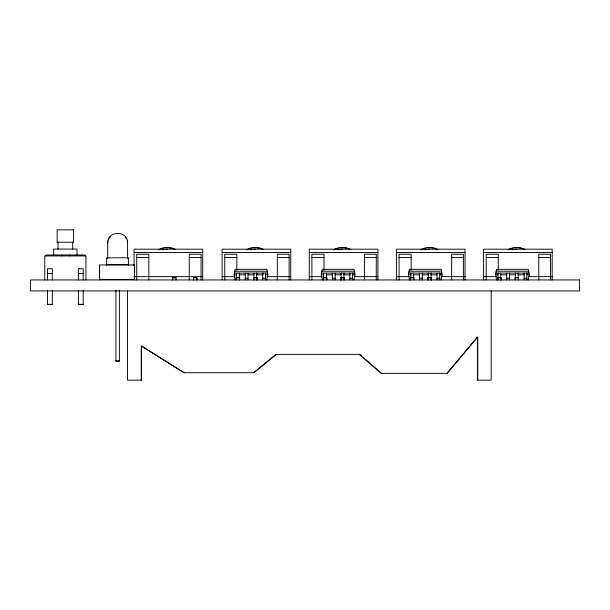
<?xml version="1.0" encoding="UTF-8"?>
<svg xmlns="http://www.w3.org/2000/svg" width="610" height="610" viewBox="0 0 610 610"><rect width="100%" height="100%" fill="white"/><g stroke="black" fill="none" stroke-linecap="round" stroke-linejoin="round"><path stroke-width="0.91" d="M107.695 243.642C106.376 230.481 128.146 229.84 127.589 243.047L127.589 258.396M266.829 279.952L267.813 274.805L266.883 269.323L235.117 269.323L234.187 274.805L235.163 279.952M353.975 279.952L354.951 274.805L354.029 269.323L322.255 269.323L321.333 274.805L322.309 279.952M441.114 279.952L442.097 274.805L441.167 269.323L409.401 269.323L408.471 274.805L409.455 279.952M528.26 279.952L529.236 274.805L528.313 269.323L496.54 269.323L495.617 274.805L496.593 279.952M107.779 242.345L108.031 241.064M108.45 239.837L109.03 238.67M446.871 373.389L477.47 336.972L477.47 380.137L491.187 380.137L491.187 290.932M109.747 237.587L110.608 236.611M253.608 372.71L276.033 354.387L359.656 354.387L361.776 356.225M276.307 354.387L253.882 372.71L183.907 372.71L141.245 345.992L141.245 380.137M162.58 249.825L167.285 249.185M250.618 249.825L255.315 249.185M337.757 249.825L342.462 249.185M424.903 249.825L429.6 249.185M512.042 249.825L516.746 249.185M134.093 252.51L202.711 252.51M222.131 252.51L290.749 252.51M309.27 252.51L377.887 252.51M396.416 252.51L465.033 252.51M483.555 252.51L552.172 252.51M136.724 257.557L148.825 257.557M189.291 257.572L201.079 257.572M224.762 257.557L236.855 257.557M277.329 257.572L289.117 257.572M311.901 257.557L324.002 257.557M364.467 257.572L376.263 257.572M399.047 257.557L411.14 257.557M451.613 257.572L463.402 257.572M486.185 257.557L498.286 257.557M538.76 257.572L550.548 257.572M106.674 258.396L107.154 258.396M106.674 264.664L128.611 264.664M133.605 265.495L134.528 265.495L134.528 279.952M234.652 271.206L267.348 271.206M321.79 271.206L354.486 271.206M408.936 271.206L441.632 271.206M496.082 271.206L528.779 271.206M234.187 273.097L267.813 273.097M321.333 273.097L354.951 273.097M408.471 273.097L442.097 273.097M495.617 273.097L529.236 273.097M47.519 273.478L52.323 273.478M78.4 273.478L83.204 273.478M234.187 274.805L236.558 274.805M239.303 274.805L245.266 274.805M248.011 274.805L254.118 274.805M267.813 274.805L265.579 274.805L265.579 273.097M321.333 274.805L323.696 274.805M326.441 274.805L332.412 274.805M335.157 274.805L341.264 274.805L341.264 273.097M354.951 274.805L352.725 274.805L352.725 273.097M408.471 274.805L410.843 274.805M413.588 274.805L419.558 274.805M422.303 274.805L428.403 274.805L428.403 273.097M437.118 274.805L431.148 274.805L431.148 273.097M442.097 274.805L439.863 274.805L439.863 273.097M495.617 274.805L497.981 274.805M500.726 274.805L506.696 274.805M509.441 274.805L515.549 274.805L515.549 273.097M529.236 274.805L527.009 274.805L527.009 273.097M134.093 276.635L202.711 276.635M222.131 276.635L234.995 276.635M266.974 276.635L290.749 276.635M309.27 276.635L322.141 276.635M354.12 276.635L377.887 276.635M396.416 276.635L409.279 276.635M441.259 276.635L465.033 276.635M483.555 276.635L496.426 276.635M528.405 276.635L552.172 276.635M175.932 277.779L172.699 277.779L172.607 279.792M236.306 277.779L239.539 277.779L239.646 279.792M253.737 277.779L256.97 277.779L257.069 279.792M344.109 277.779L340.883 277.779L340.784 279.792M413.824 277.779L410.591 277.779L410.5 279.792M497.737 277.779L500.97 277.779L501.069 279.792M515.168 277.779L518.401 277.779L518.5 279.792M245.266 278.236L248.011 278.236M262.696 278.236L265.441 278.236M332.412 278.236L335.157 278.236M349.843 278.236L352.588 278.236M419.558 278.236L422.303 278.236M436.981 278.236L439.726 278.236M506.696 278.236L509.441 278.236M524.127 278.236L526.872 278.236M193.462 279.792L193.568 277.779L196.801 277.779L196.893 279.792M323.353 279.792L323.452 277.779L326.685 277.779L326.785 279.792M427.923 279.792L428.022 277.779L431.255 277.779L431.354 279.792M47.519 304.36L52.323 304.36M78.4 304.36L83.204 304.36M115.93 360.723L119.362 360.723M184.174 372.71L141.52 345.992L141.52 380.137L127.52 380.137L127.52 290.932M363.186 357.452L381.517 373.389M359.389 354.387L381.242 373.389L447.145 373.389L477.737 336.972L477.737 380.137M125.538 237.587L126.262 238.67M127.254 241.064L127.589 243.642M552.172 279.952L552.172 249.185L483.555 249.185L483.555 279.952M550.548 279.952L550.548 254.248L538.76 254.248L538.76 279.952M526.872 273.097L526.872 279.952M524.264 273.097L524.264 274.805L518.294 274.805L518.294 273.097M524.127 273.097L524.127 279.952M518.5 279.952L518.5 277.55L515.069 277.55L515.069 279.952M518.157 273.097L518.157 278.213M515.412 273.097L515.412 278.213M509.441 273.097L509.441 279.952M506.696 273.097L506.696 279.952M501.069 279.952L501.069 277.55L497.638 277.55L497.638 279.952M500.726 273.097L500.726 279.952M498.286 270.276L498.286 254.233L486.185 254.233L486.185 279.952M497.981 273.097L497.981 279.952M465.033 279.952L465.033 249.185L396.416 249.185L396.416 279.952M463.402 279.952L463.402 254.248L451.613 254.248L451.613 279.952M439.726 273.097L439.726 279.952M436.981 273.097L436.981 279.952M431.354 279.952L431.354 277.55L427.923 277.55L427.923 279.952M431.011 273.097L431.011 279.952M428.266 273.097L428.266 279.952M422.303 273.097L422.303 279.952M419.558 273.097L419.558 279.952M413.931 279.952L413.931 277.55L410.5 277.55L410.5 279.952M413.588 273.097L413.588 278.213M411.14 270.276L411.14 254.233L399.047 254.233L399.047 279.952M410.843 273.097L410.843 278.213M377.887 279.952L377.887 249.185L309.27 249.185L309.27 279.952M376.263 279.952L376.263 254.248L364.467 254.248L364.467 279.952M352.588 273.097L352.588 279.952M349.98 273.097L349.98 274.805L344.01 274.805L344.01 273.097M349.843 273.097L349.843 279.952M344.215 279.952L344.215 277.55L340.784 277.55L340.784 279.952M343.872 273.097L343.872 279.952M341.127 273.097L341.127 279.952M335.157 273.097L335.157 279.952M332.412 273.097L332.412 279.952M326.785 279.952L326.785 277.55L323.353 277.55L323.353 279.952M326.441 273.097L326.441 278.213M324.002 270.276L324.002 254.233L311.901 254.233L311.901 279.952M323.696 273.097L323.696 278.213M290.749 279.952L290.749 249.185L222.131 249.185L222.131 279.952M289.117 279.952L289.117 254.248L277.329 254.248L277.329 279.952M265.441 273.097L265.441 279.952M262.834 273.097L262.834 274.805L256.863 274.805L256.863 273.097M262.696 273.097L262.696 279.952M257.069 279.952L257.069 277.55L253.638 277.55L253.638 279.952M256.726 273.097L256.726 279.952M253.981 273.097L253.981 279.952M248.011 273.097L248.011 279.952M245.266 273.097L245.266 279.952M239.646 279.952L239.646 277.55L236.215 277.55L236.215 279.952M239.303 273.097L239.303 278.213M236.855 270.276L236.855 254.233L224.762 254.233L224.762 279.952M236.558 273.097L236.558 278.213M202.711 279.952L202.711 249.185L134.093 249.185L134.093 265.495M201.079 279.952L201.079 254.248L189.291 254.248L189.291 279.952M196.893 279.952L196.893 277.55L193.462 277.55L193.462 279.952M176.038 279.952L176.038 277.55L172.607 277.55L172.607 279.952M148.825 279.952L148.825 254.233L136.724 254.233L136.724 279.952M128.611 265.258L128.611 257.801L106.674 257.801L106.674 265.258M119.362 290.246L119.362 361.318L115.93 361.318L115.93 290.246M107.695 243.047L107.695 258.396M99.621 265.495L99.621 279.952M85.941 279.952L85.941 255.941L44.774 255.941L44.774 279.952M85.186 255.941L85.186 254.988L45.979 254.988L45.979 255.941M83.204 280.028L83.204 268.705L78.4 268.705L78.4 280.028M83.204 290.322L83.196 304.466L78.393 304.466L78.4 290.322M77.012 254.988L77.012 249.078L53.703 249.078L53.703 254.988M72.689 242.216L72.689 249.078M69.54 254.988L69.54 255.941M61.625 254.988L61.625 255.941M58.026 242.216L58.026 249.078M52.323 280.028L52.323 268.705L47.519 268.705L47.519 280.028M52.323 290.322L52.323 304.466L47.519 304.466L47.519 290.322M160.308 249.276A16.813 16.813 0 0 1 163.64 248.156M165.371 247.866A16.813 16.813 0 0 1 172.333 248.537M173.164 248.819A16.813 16.813 0 0 1 174.773 249.52M158.531 249.818A17.156 17.156 0 0 1 175.68 249.612M248.339 249.276A16.813 16.813 0 0 1 251.678 248.156M253.402 247.866A16.813 16.813 0 0 1 260.371 248.537M261.202 248.819A16.813 16.813 0 0 1 262.811 249.52M246.562 249.818A17.156 17.156 0 0 1 263.718 249.612M335.485 249.276A16.813 16.813 0 0 1 338.817 248.156M340.548 247.866A16.813 16.813 0 0 1 347.517 248.537M348.34 248.819A16.813 16.813 0 0 1 349.949 249.52M333.708 249.818A17.156 17.156 0 0 1 350.857 249.612M422.623 249.276A16.813 16.813 0 0 1 425.963 248.156M427.686 247.866A16.813 16.813 0 0 1 434.655 248.537M435.487 248.819A16.813 16.813 0 0 1 437.095 249.52M420.847 249.818A17.156 17.156 0 0 1 438.003 249.612M509.769 249.276A16.813 16.813 0 0 1 513.109 248.156M514.832 247.866A16.813 16.813 0 0 1 521.802 248.537M522.625 248.819A16.813 16.813 0 0 1 524.242 249.52M507.993 249.818A17.156 17.156 0 0 1 525.149 249.612M73.589 229.863L57.127 229.863L57.127 242.216L73.589 242.216L73.589 229.863M134.398 264.938L99.499 264.938L99.499 279.403L134.398 279.403L134.398 264.938M579.5 279.952L30.5 279.952L30.5 290.932L579.5 290.932L579.5 279.952"/></g></svg>
